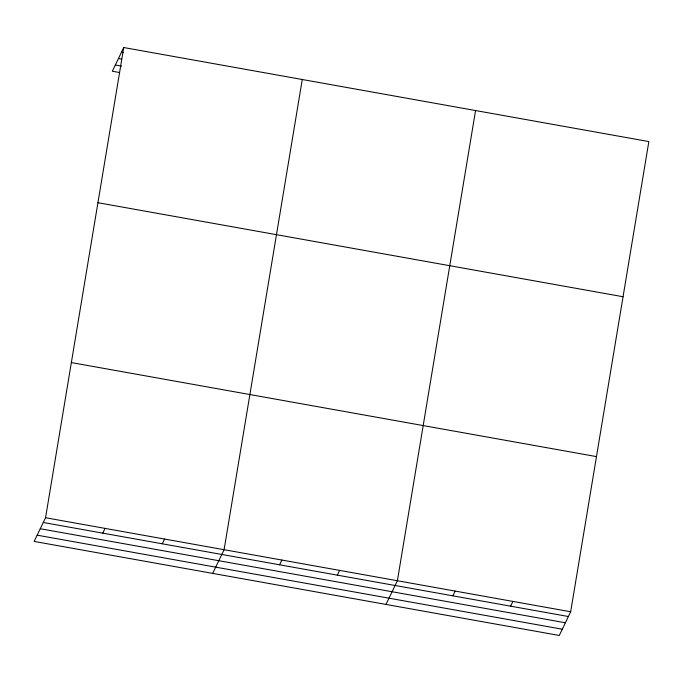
<?xml version="1.0" encoding="UTF-8"?>
<svg xmlns="http://www.w3.org/2000/svg" width="683" height="683" viewBox="0 0 683 683"><rect width="100%" height="100%" fill="white"/><g stroke="black" fill="none" stroke-linecap="round" stroke-linejoin="round"><path stroke-width="1.02" d="M45.556 517.731L123.734 47.537L648.85 141.577L570.672 611.763L559.266 635.463L34.15 541.423L45.556 517.731L570.672 611.763M302.27 79.51L224.092 549.704L212.695 573.396M475.564 110.544L397.386 580.738L385.98 604.429M123.734 47.537L112.328 71.237L119.636 72.543M102.774 533.141L105.062 528.386M162.289 543.796L164.577 539.041M279.569 564.798L281.857 560.043M337.334 575.146L339.622 570.39M452.855 595.832L455.143 591.077M510.619 606.18L512.907 601.424M121.437 52.292L123.529 52.668M118.432 58.542L121.565 59.105M115.333 64.987L121.6 66.106M97.934 202.706L623.05 296.738M71.348 362.571L596.472 456.603M43.268 522.486L568.384 616.518M40.254 528.736L565.379 622.768M37.155 535.173L562.28 629.214"/></g></svg>
